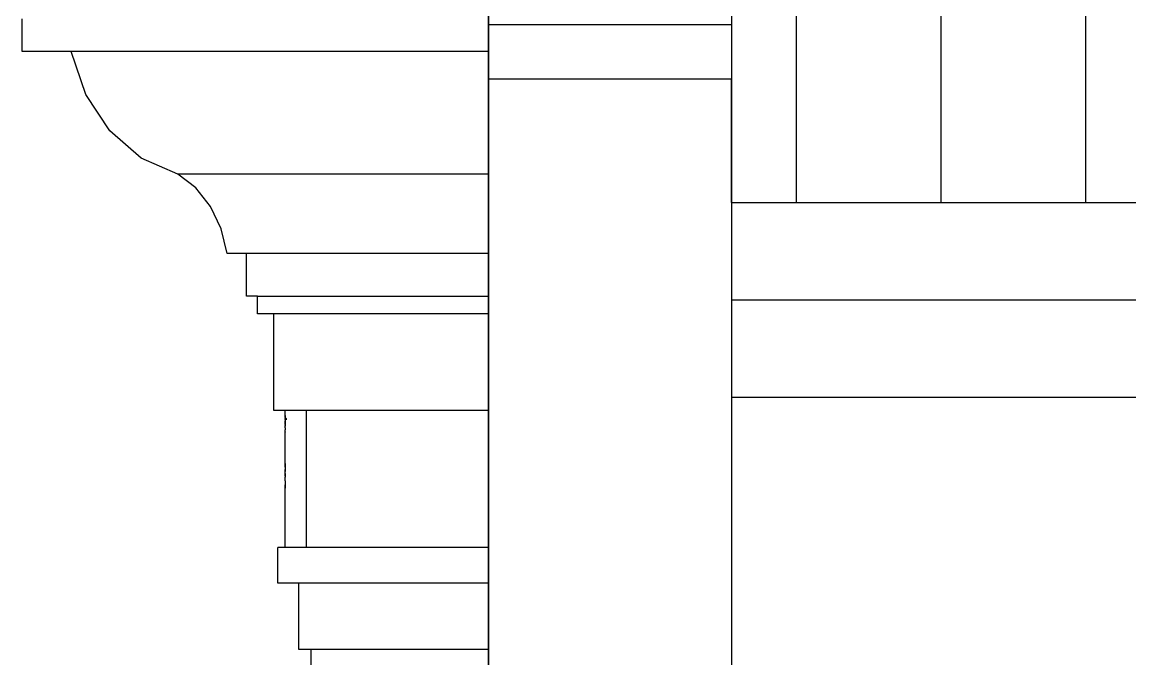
# Model space of a CAD drawing. Extents: x -24961 to 905641, y -154323 to 635957.
# Drawn here: x 395087 to 396909, y -132358 to -131311 of the extents above; entities that cross this region are included whole.
import ezdxf

# ---------------------------------------------------------------- set-up
doc = ezdxf.new("R2010")
doc.units = 0
doc.header["$LTSCALE"] = 1000
doc.header["$MEASUREMENT"] = 0
doc.layers.add('WALL', color=9, linetype='Continuous')

msp = doc.modelspace()

# ---------------------------------------------------------------- hatches: boundary and pattern name
h = msp.add_hatch()
h.set_pattern_fill('ANSI31', color=251, scale=150, angle=45)
h.set_pattern_definition([(90, (123945.06, 513212.1), (-238.125, 4e-14), [])])
h.paths.add_polyline_path([(396253.6, -131607.9), (402553.6, -131607.9), (402553.6, -130320.9), (396253.6, -130320.9)])
h.paths.add_polyline_path([(402953.6, -131371.4), (428053.6, -131371.4), (428053.6, -130320.5), (402953.6, -130320.5)])
h.paths.add_polyline_path([(428453.6, -131607.9), (437853.6, -131607.9), (437853.6, -130320.9), (428453.6, -130320.9)])

# ---------------------------------------------------------------- linework, layer by layer
for p, q in [((395853.6, -131266.2), (395853.6, -131315.3)), ((396253.6, -131266.2), (396253.6, -131315.3)), ((395086.5, -131359.6), (395086.5, -131305.5)), ((395853.6, -131315.3), (396253.6, -131315.3)), ((395853.6, -131315.3), (395853.6, -131359.6)), ((396253.6, -131315.3), (396253.6, -131404.2)), ((395166.9, -131359.6), (395086.5, -131359.6)), ((395191.3, -131430), (395166.9, -131359.6)), ((395853.6, -131359.6), (395166.9, -131359.6)), ((395853.6, -131359.6), (395853.6, -131404.2)), ((395853.6, -131404.2), (396253.6, -131404.2)), ((395853.6, -131404.2), (395853.6, -131561.1)), ((396253.6, -131607.9), (396253.6, -131404.2)), ((395230.8, -131489.8), (395191.3, -131430)), ((395282.5, -131534.6), (395230.8, -131489.8)), ((395342.5, -131561.1), (395282.5, -131534.6)), ((395853.6, -131561.1), (395342.5, -131561.1)), ((395372.2, -131583.9), (395342.5, -131561.1)), ((395853.6, -131561.1), (395853.6, -131691.4)), ((395396.5, -131614.4), (395372.2, -131583.9)), ((396253.6, -131607.9), (402553.6, -131607.9)), ((396253.6, -131607.9), (396253.6, -131767.9)), ((395414, -131651), (395396.5, -131614.4)), ((395423.5, -131691.4), (395414, -131651)), ((395455.4, -131691.4), (395423.5, -131691.4)), ((395455.4, -131761.6), (395455.4, -131691.4)), ((395853.6, -131691.4), (395455.4, -131691.4)), ((395853.6, -131691.4), (395853.6, -131761.6)), ((395473.4, -131761.6), (395455.4, -131761.6)), ((395473.4, -131761.6), (395853.6, -131761.6)), ((395473.4, -131790.9), (395473.4, -131761.6)), ((395853.6, -131761.6), (395853.6, -131790.9)), ((396253.6, -131767.9), (402553.6, -131767.9)), ((396253.6, -131767.9), (396253.6, -131927.9)), ((395500.4, -131790.9), (395473.4, -131790.9)), ((395500.4, -131949.8), (395500.4, -131790.9)), ((395853.6, -131790.9), (395500.4, -131790.9)), ((395853.6, -131790.9), (395853.6, -131949.8)), ((396253.6, -131927.9), (402553.6, -131927.9)), ((396253.6, -131927.9), (396253.6, -132507.9)), ((395519.4, -131949.8), (395500.4, -131949.8)), ((395554.1, -131949.8), (395519.4, -131949.8)), ((395519.4, -131958.1), (395519.4, -131949.8)), ((395853.6, -131949.8), (395554.1, -131949.8)), ((395554.1, -132174.9), (395554.1, -131949.8)), ((395853.6, -131949.8), (395853.6, -132174.9)), ((395518.9, -131960.2), (395518.9, -131958.1)), ((395519.4, -131958.1), (395518.9, -131958.1)), ((395519.4, -131960.2), (395518.9, -131960.2)), ((395518.9, -131960.5), (395518.9, -131960.2)), ((395518.9, -131961.3), (395518.9, -131960.5)), ((395519.4, -131960.5), (395518.9, -131960.5)), ((395519.4, -131961.3), (395518.9, -131961.3)), ((395518.9, -131961.3), (395518.9, -131961.4)), ((395519.4, -131961.4), (395518.9, -131961.4)), ((395518.9, -131961.4), (395518.9, -131962.1)), ((395519.4, -131962.1), (395518.9, -131962.1)), ((395518.9, -131962.1), (395518.9, -131963)), ((395519.4, -131963), (395518.9, -131963)), ((395518.9, -131963), (395518.9, -131963.1)), ((395518.9, -131963.1), (395518.9, -131963.3)), ((395519.4, -131963.1), (395518.9, -131963.1)), ((395519.4, -131963.3), (395518.9, -131963.3)), ((395518.9, -131963.3), (395518.9, -131964.6)), ((395519.4, -131964.6), (395518.9, -131964.6)), ((395518.9, -131964.6), (395518.9, -131965.4)), ((395519.4, -131965.4), (395518.9, -131965.4)), ((395518.9, -131965.4), (395518.9, -131966.4)), ((395519.4, -131966.4), (395518.9, -131966.4)), ((395518.9, -131966.4), (395518.9, -131966.7)), ((395519.4, -131966.7), (395518.9, -131966.7)), ((395518.9, -131968.8), (395518.9, -131966.7)), ((395519.4, -131968.8), (395518.9, -131968.8)), ((395518.9, -131968.8), (395518.9, -131969.2)), ((395519.4, -131969.2), (395518.9, -131969.2)), ((395518.9, -131969.2), (395518.9, -131969.3)), ((395519.4, -131969.3), (395518.9, -131969.3)), ((395518.9, -131971.8), (395518.9, -131969.3)), ((395519.4, -131971.8), (395518.9, -131971.8)), ((395518.9, -131971.8), (395518.9, -131972.8)), ((395519.4, -131972.8), (395518.9, -131972.8)), ((395518.9, -131972.8), (395518.9, -131974.4)), ((395519.4, -131958.1), (395519.4, -131960.2)), ((395519.4, -131960.2), (395519.4, -131960.5)), ((395519.4, -131960.5), (395519.4, -131961.3)), ((395519.4, -131961.3), (395519.4, -131961.4)), ((395519.4, -131961.4), (395519.4, -131962.1)), ((395519.4, -131962.1), (395519.4, -131963)), ((395520.7, -131963), (395519.4, -131963)), ((395519.4, -131963.1), (395519.4, -131963)), ((395520.7, -131963.1), (395519.4, -131963.1)), ((395519.4, -131963.3), (395519.4, -131963.1)), ((395519.4, -131964.6), (395519.4, -131963.3)), ((395520.7, -131964.6), (395519.4, -131964.6)), ((395519.4, -131964.6), (395519.4, -131965.4)), ((395519.4, -131965.4), (395519.4, -131966.4)), ((395519.4, -131966.4), (395519.4, -131966.7)), ((395519.4, -131966.7), (395519.4, -131968.8)), ((395519.4, -131968.8), (395519.4, -131969.2)), ((395519.4, -131969.2), (395519.4, -131969.3)), ((395519.4, -131969.3), (395519.4, -131971.8)), ((395519.4, -131971.8), (395519.4, -131972.8)), ((395519.4, -131974.4), (395519.4, -131972.8)), ((395520.7, -131963), (395520.7, -131962.5)), ((395520.7, -131963), (395520.7, -131963.1)), ((395520.7, -131963.1), (395520.7, -131964.6)), ((395520.7, -131964.6), (395520.7, -131965.1)), ((395519.4, -131974.4), (395518.9, -131974.4)), ((395518.9, -131974.4), (395518.9, -131975.6)), ((395519.4, -131975.6), (395518.9, -131975.6)), ((395518.9, -131977.6), (395518.9, -131975.6)), ((395518.9, -131978.2), (395518.9, -131977.6)), ((395519.4, -131977.6), (395518.9, -131977.6)), ((395519.4, -131978.2), (395518.9, -131978.2)), ((395518.9, -131978.2), (395518.9, -131981.7)), ((395519.4, -131981.7), (395518.9, -131981.7)), ((395518.9, -131985.1), (395518.9, -131981.7)), ((395519.4, -131985.1), (395518.9, -131985.1)), ((395518.9, -131985.1), (395518.9, -131985.3)), ((395519.4, -131985.3), (395518.9, -131985.3)), ((395518.9, -131992.4), (395518.9, -131985.3)), ((395519.4, -131974.4), (395519.4, -131975.6)), ((395519.4, -131977.6), (395519.4, -131975.6)), ((395519.4, -131978.2), (395519.4, -131977.6)), ((395519.4, -131978.2), (395519.4, -131981.7)), ((395519.4, -131985.1), (395519.4, -131981.7)), ((395519.4, -131985.1), (395519.4, -131985.3)), ((395519.4, -131992.4), (395519.4, -131985.3)), ((395519.4, -131992.4), (395518.9, -131992.4)), ((395518.9, -132037.1), (395518.9, -131992.4)), ((395519.4, -132037.1), (395519.4, -131992.4)), ((395519.4, -132037.1), (395518.9, -132037.1)), ((395518.9, -132039.5), (395518.9, -132037.1)), ((395519.4, -132039.5), (395518.9, -132039.5)), ((395518.9, -132039.5), (395518.9, -132043.1)), ((395519.4, -132043.1), (395518.9, -132043.1)), ((395518.9, -132043.1), (395518.9, -132046.7)), ((395519.4, -132037.1), (395519.4, -132039.5)), ((395519.4, -132043.1), (395519.4, -132039.5)), ((395519.4, -132043.1), (395519.4, -132046.7)), ((395519.4, -132046.7), (395518.9, -132046.7)), ((395518.9, -132046.7), (395518.9, -132050.1)), ((395519.4, -132050.1), (395518.9, -132050.1)), ((395518.9, -132053.2), (395518.9, -132050.1)), ((395519.4, -132053.2), (395518.9, -132053.2)), ((395518.9, -132055.8), (395518.9, -132053.2)), ((395519.4, -132055.8), (395518.9, -132055.8)), ((395518.9, -132057.8), (395518.9, -132055.8)), ((395519.4, -132057.8), (395518.9, -132057.8)), ((395518.9, -132057.8), (395518.9, -132059.2)), ((395519.4, -132059.2), (395518.9, -132059.2)), ((395518.9, -132065.2), (395518.9, -132059.2)), ((395519.4, -132050.1), (395519.4, -132046.7)), ((395519.4, -132053.2), (395519.4, -132050.1)), ((395519.4, -132053.2), (395519.4, -132055.8)), ((395519.4, -132055.8), (395519.4, -132057.8)), ((395519.4, -132057.8), (395519.4, -132059.2)), ((395519.4, -132065.2), (395519.4, -132059.2)), ((395519.4, -132065.2), (395518.9, -132065.2)), ((395518.9, -132065.2), (395518.9, -132071.8)), ((395519.4, -132071.8), (395518.9, -132071.8)), ((395518.9, -132071.8), (395518.9, -132077.6)), ((395518.9, -132077.7), (395518.9, -132077.6)), ((395519.4, -132077.6), (395518.9, -132077.6)), ((395519.4, -132077.7), (395518.9, -132077.7)), ((395519.4, -132065.2), (395519.4, -132071.8)), ((395519.4, -132077.6), (395519.4, -132071.8)), ((395519.4, -132077.6), (395519.4, -132077.7)), ((395519.4, -132174.9), (395519.4, -132077.7)), ((395519.4, -132174.9), (395507.2, -132174.9)), ((395507.2, -132233.7), (395507.2, -132174.9)), ((395554.1, -132174.9), (395519.4, -132174.9)), ((395853.6, -132174.9), (395554.1, -132174.9)), ((395853.6, -132174.9), (395853.6, -132233.7)), ((395541.9, -132233.7), (395507.2, -132233.7)), ((395541.9, -132342.6), (395541.9, -132233.7)), ((395853.6, -132233.7), (395541.9, -132233.7)), ((395853.6, -132233.7), (395853.6, -132342.6)), ((395561.8, -132342.6), (395541.9, -132342.6)), ((395561.8, -132373.6), (395561.8, -132342.6)), ((395853.6, -132342.6), (395561.8, -132342.6)), ((395853.6, -132342.6), (395853.6, -132373.6))]:
    msp.add_line(p, q)
msp.add_lwpolyline([(396253.6, -131607.9), (402553.6, -131607.9), (402553.6, -130320.9), (396253.6, -130320.9)], close=True)
at = {"layer": 'WALL'}
msp.add_line((395853.6, -145029.1), (395853.6, -129507.9), dxfattribs=at)

doc.saveas('drawing.dxf')
